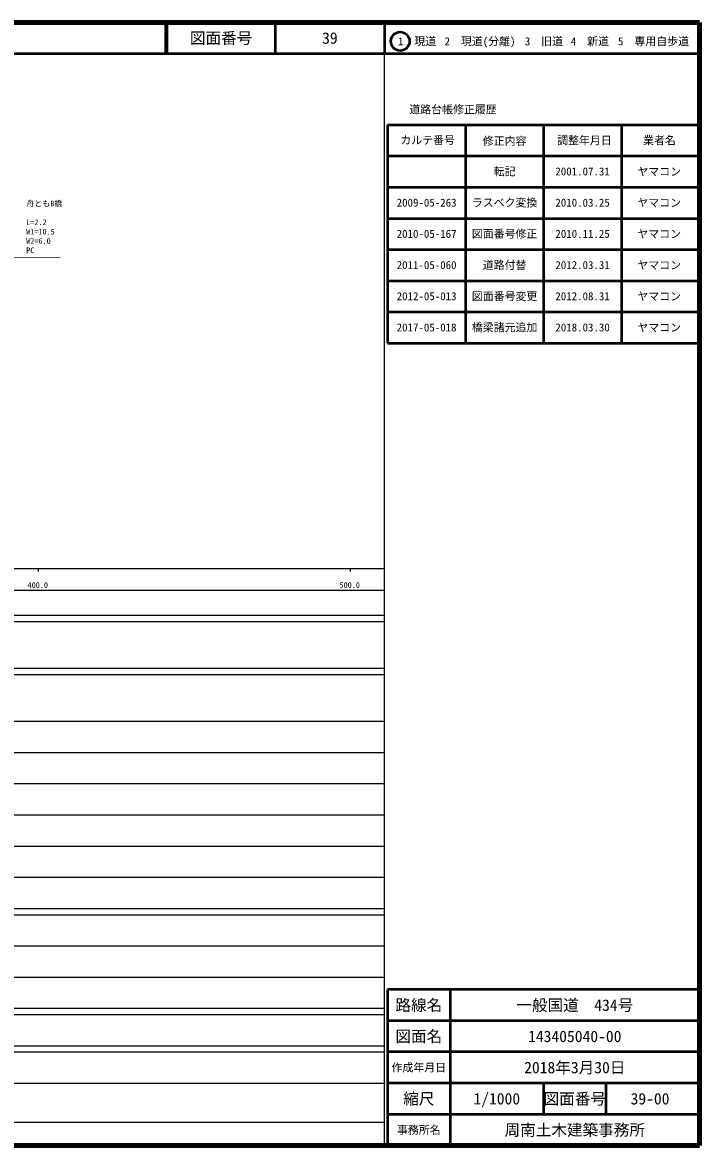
# Model space of a CAD drawing. Units: millimetres, scale not verified. Extents: x 40000 to 680000, y 20000 to 380000.
# Drawn here: x 462928 to 680000, y 20000 to 380000 of the extents above; entities that cross this region are included whole.
import ezdxf
from ezdxf.enums import TextEntityAlignment as Align

# ---------------------------------------------------------------- set-up
doc = ezdxf.new("R2010")
doc.units = ezdxf.units.MM
doc.header["$LTSCALE"] = 1000
doc.layers.add('M-BMK-HTXT', color=7, linetype='Continuous')
doc.layers.add('M-TTL-TXT', color=7, linetype='Continuous')
for name, color, linetype, lineweight in [('M-STR-HTXT', 7, 'Continuous', 13), ('M-TTL', 2, 'Continuous', 140), ('M-TTL-BAND', 7, 'Continuous', 25), ('M-TTL-FRAM', 2, 'Continuous', 50), ('M-TTL-LINE', 7, 'Continuous', 50)]:
    doc.layers.add(name, color=color, linetype=linetype, lineweight=lineweight)
doc.styles.add('ＭＳ ゴシック', font='')
doc.styles.get('ＭＳ ゴシック').set_extended_font_data('MS Gothic')

msp = doc.modelspace()

# ---------------------------------------------------------------- linework, layer by layer
at = {"layer": 'M-STR-HTXT'}
msp.add_line((451423, 304772), (475038, 304702), dxfattribs=at)
at = {"layer": 'M-TTL'}
for p, q in [((680000, 380000), (40000, 380000)), ((680000, 20000), (680000, 380000)), ((40000, 20000), (680000, 20000))]:
    msp.add_line(p, q, dxfattribs=at)
at = {"layer": 'M-TTL-BAND'}
for p, q in [((579000, 20000), (579000, 370000)), ((40000, 205000), (579000, 205000)), ((468000, 205000), (468000, 204000)), ((568000, 205000), (568000, 204000)), ((68000, 198000), (579000, 198000)), ((40000, 190000), (579000, 190000)), ((40000, 188000), (579000, 188000)), ((40000, 173000), (579000, 173000)), ((40000, 171000), (579000, 171000)), ((40000, 156000), (579000, 156000)), ((46000, 146000), (579000, 146000)), ((52000, 136000), (579000, 136000)), ((46000, 126000), (579000, 126000)), ((52000, 116000), (579000, 116000)), ((46000, 106000), (579000, 106000)), ((40000, 96000), (579000, 96000)), ((40000, 94000), (579000, 94000)), ((49000, 84000), (579000, 84000)), ((40000, 74000), (579000, 74000)), ((40000, 64000), (579000, 64000)), ((40000, 62000), (579000, 62000)), ((40000, 52000), (579000, 52000)), ((40000, 50000), (579000, 50000)), ((40000, 40000), (579000, 40000)), ((68000, 27500), (579000, 27500))]:
    msp.add_line(p, q, dxfattribs=at)
at = {"layer": 'M-TTL-FRAM'}
for p, q in [((580000, 347197), (680000, 347197)), ((580000, 347197), (580000, 277197)), ((580000, 277197), (680000, 277197)), ((680000, 70000), (580000, 70000)), ((580000, 70000), (580000, 20000))]:
    msp.add_line(p, q, dxfattribs=at)
at = {"layer": 'M-TTL-LINE'}
for p, q in [((508747, 380000), (508747, 370000)), ((509247, 380000), (509247, 370000)), ((543997, 380000), (543997, 370000)), ((579000, 380000), (579000, 370000)), ((40000, 370000), (680000, 370000)), ((605000, 347197), (605000, 277197)), ((630000, 347197), (630000, 277197)), ((655000, 347197), (655000, 277197)), ((580000, 337197), (680000, 337197)), ((580000, 327197), (680000, 327197)), ((580000, 317197), (680000, 317197)), ((580000, 307197), (680000, 307197)), ((580000, 297197), (680000, 297197)), ((580000, 287197), (680000, 287197)), ((600000, 70000), (600000, 20000)), ((680000, 60000), (580000, 60000)), ((680000, 50000), (580000, 50000)), ((680000, 40000), (580000, 40000)), ((630000, 40000), (630000, 30000)), ((650000, 40000), (650000, 30000)), ((680000, 30000), (580000, 30000))]:
    msp.add_line(p, q, dxfattribs=at)
msp.add_circle((584031, 373958), 3000, dxfattribs=at)

# ---------------------------------------------------------------- texts
at = {"layer": 'M-BMK-HTXT', "style": 'ＭＳ ゴシック'}
for s, p in [('舟ともB橋', (464127, 320490)), ('L=2.2', (464127, 314490)), ('W1=10.5', (464127, 311490)), ('W2=6.0', (464127, 308490)), ('PC', (464127, 305490))]:
    msp.add_text(s, height=1833, dxfattribs=at).set_placement(p, align=Align.BOTTOM_LEFT)
at = {"layer": 'M-TTL-BAND', "style": 'ＭＳ ゴシック'}
for s, p in [('400.0', (467844, 198195)), ('500.0', (567844, 198195))]:
    msp.add_text(s, height=1833, dxfattribs=at).set_placement(p, align=Align.BOTTOM_CENTER)
at = {"layer": 'M-TTL-TXT', "style": 'ＭＳ ゴシック'}
for s, height, p in [('図面番号', 3666, (526622, 375000)), ('39', 3666, (561497, 375000)), ('1\u3000現道', 2566, (589448, 373958)), ('2\u3000現道(分離)', 2566, (609619, 373958)), ('3\u3000旧道', 2566, (630121, 373958)), ('4\u3000新道', 2566, (644824, 373958)), ('5\u3000専用自歩道', 2566, (665228, 373958)), ('道路台帳修正履歴', 2566, (600968, 352113)), ('カルテ番号', 2566, (592839, 342277)), ('修正内容', 2566, (617509, 342023)), ('調整年月日', 2566, (643089, 342197)), ('業者名', 2566, (667134, 342197)), ('転記', 2566, (617500, 332245)), ('2001.07.31', 2566, (642500, 332245)), ('ヤマコン', 2566, (667077, 332189)), ('2009-05-263', 2566, (592500, 322245)), ('ラスベク変換', 2566, (617500, 322245)), ('2010.03.25', 2566, (642500, 322245)), ('ヤマコン', 2566, (667077, 322189)), ('2010-05-167', 2566, (592500, 312245)), ('図面番号修正', 2566, (617500, 312245)), ('2010.11.25', 2566, (642500, 312245)), ('ヤマコン', 2566, (667077, 312189)), ('2011-05-060', 2566, (592500, 302245)), ('道路付替', 2566, (617500, 302245)), ('2012.03.31', 2566, (642500, 302245)), ('ヤマコン', 2566, (667077, 302189)), ('2012-05-013', 2566, (592500, 292245)), ('図面番号変更', 2566, (617500, 292245)), ('2012.08.31', 2566, (642500, 292245)), ('ヤマコン', 2566, (667077, 292189)), ('2017-05-018', 2566, (592500, 282245)), ('橋梁諸元追加', 2566, (617500, 282245)), ('2018.03.30', 2566, (642500, 282245)), ('ヤマコン', 2566, (667077, 282189)), ('路線名', 3666, (590000, 65000)), ('路線名', 3666, (590000, 65000)), ('一般国道\u3000434号', 3666, (640000, 65000)), ('図面名', 3666, (590000, 55000)), ('図面名', 3666, (590000, 55000)), ('143405040-00', 3666, (640000, 55000)), ('2018年3月30日', 3666, (640000, 45000)), ('作成年月日', 2566, (590000, 45000)), ('作成年月日', 2566, (590000, 45000)), ('縮尺', 3666, (590000, 35000)), ('縮尺', 3666, (590000, 35000)), ('1/1000', 3666, (615000, 35000)), ('図面番号', 3666, (640000, 35000)), ('図面番号', 3666, (640000, 35000)), ('39-00', 3666, (664125, 35000)), ('事務所名', 2566, (590000, 25000)), ('事務所名', 2566, (590000, 25000)), ('周南土木建築事務所', 3666, (640000, 25000))]:
    msp.add_text(s, height=height, dxfattribs=at).set_placement(p, align=Align.MIDDLE_CENTER)

doc.saveas('drawing.dxf')
